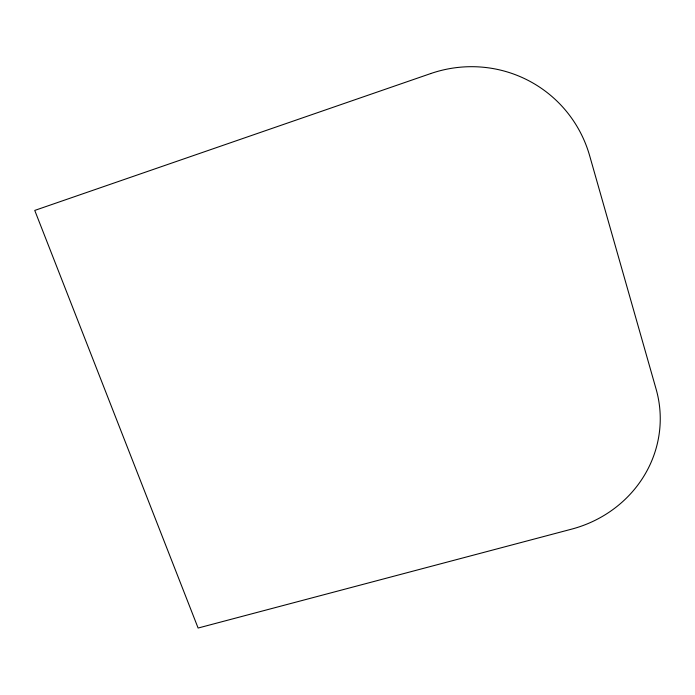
<?xml version="1.0" encoding="UTF-8"?>
<svg xmlns="http://www.w3.org/2000/svg" width="695" height="695" viewBox="0 0 695 695"><rect width="100%" height="100%" fill="white"/><g stroke="black" fill="none" stroke-linecap="round" stroke-linejoin="round"><path stroke-width="1.04" d="M430.683 73.574L34.75 210.42L198.11 628.037L571.638 529.138A120.218 113.763 -3.9 0 0 656.123 389.183L589.647 155.715A125.717 123.866 -49.8 0 0 430.683 73.574"/></g></svg>
